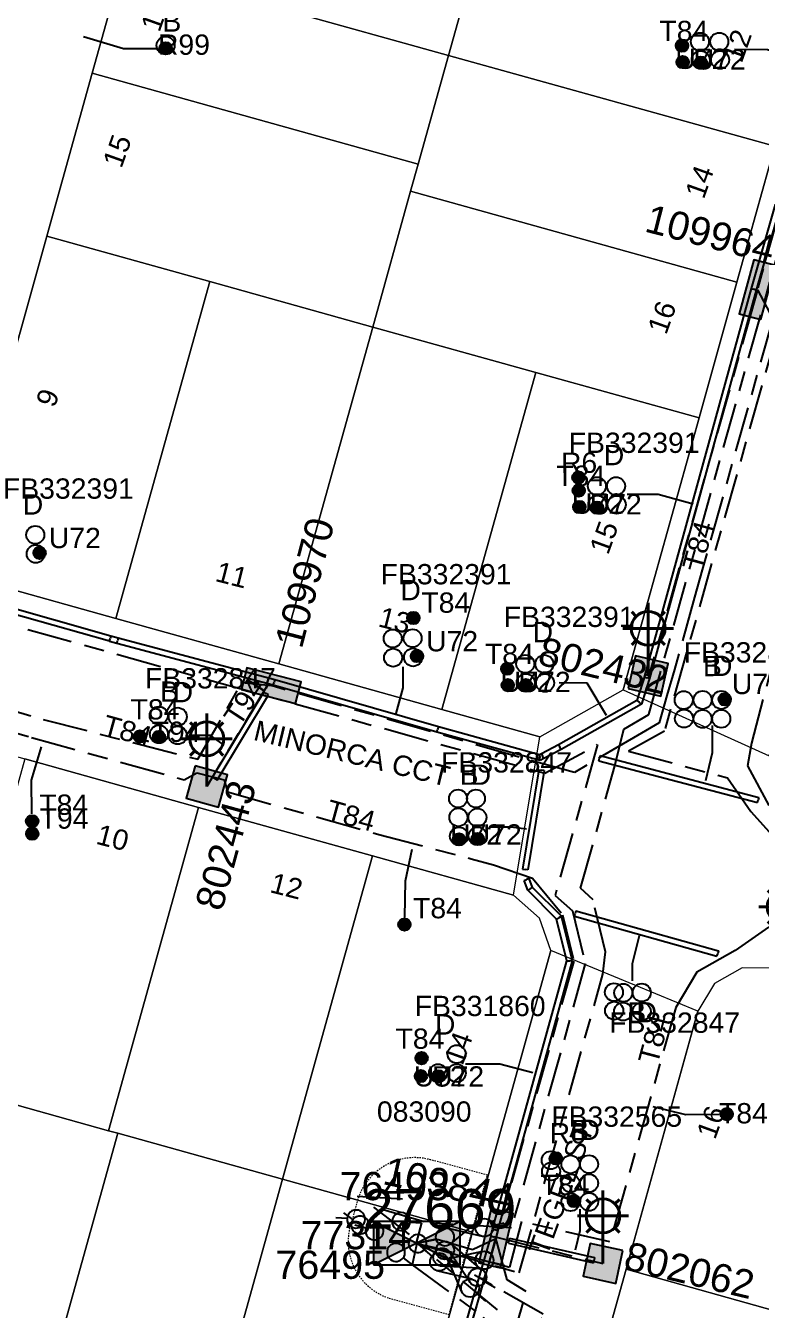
# Model space of a CAD drawing. Header units: metres. Extents: x 289087 to 291245, y 6227587 to 6229773.
# Drawn here: x 290317.4 to 290382.6, y 6228416.4 to 6228530.3 of the extents above; entities that cross this region are included whole.
import ezdxf
from ezdxf.enums import TextEntityAlignment as Align

# ---------------------------------------------------------------- set-up
doc = ezdxf.new("R2010")
doc.units = ezdxf.units.M
for name, pattern in [('Cable Exist UG', [8.2, 4, -1.2, 1.8, -1.2]), ('HIDDEN', [0.375, 0.25, -0.125]), ('HIDDEN2', [0.1875, 0.125, -0.0625])]:
    doc.linetypes.add(name, pattern=pattern)
for name, color, linetype in [('_User Ducts Config', 7, 'Continuous'), ('Duct_SP_EXT', 7, 'Continuous'), ('Equip_HV_EXT', 7, 'Continuous'), ('Equip_LV_EXT', 7, 'Continuous'), ('Equip_SP_SL_EXT', 7, 'Continuous'), ('Mains_HV_EXT', 7, 'Continuous'), ('Mains_LV_EXT', 7, 'Continuous'), ('Mains_LV_SL_EXT', 7, 'Continuous'), ('Sub_SP_EXT', 7, 'Continuous'), ('SupportsUG_SP_LV_EXT', 7, 'Continuous'), ('SupportsUG_SP_LV_SL_EXT', 7, 'Continuous')]:
    doc.layers.add(name, color=color, linetype=linetype)
for name, color, linetype, lineweight in [('Cadastre Land Parcels_SP_EXT', 9, 'Continuous', 5), ('Cadastre Other Property_SP_EXT', 9, 'HIDDEN', 5), ('Cadastre Roads_SP_EXT', 9, 'Continuous', 5)]:
    doc.layers.add(name, color=color, linetype=linetype, lineweight=lineweight)
doc.styles.add('COLUMN_LABEL', font='arial.ttf')
doc.styles.add('iecARIAL', font='arial.ttf', dxfattribs={"height": 2})
doc.styles.add('POLE_LABEL', font='arial.ttf')
doc.styles.get("Standard").update_dxf_attribs({"font": 'arial.ttf'})
doc.styles.add('SWITCH_LABEL', font='arial.ttf', dxfattribs={"height": 2.5})

# ---------------------------------------------------------------- blocks, each defined once
blk = doc.blocks.new('SUB_PADMOUNT_EXT')
for points in [[(0, 0), (-3.84, 1.92), (-3.84, -1.92)], [(0, 0), (3.84, 1.92), (3.84, -1.92)]]:
    blk.add_hatch(color=256).paths.add_polyline_path(points)
for p, q in [((3.84, 1.92), (-3.84, -1.92)), ((-3.84, 1.92), (3.84, -1.92))]:
    blk.add_line(p, q)
blk.add_lwpolyline([(-3.84, -1.92), (3.84, -1.92), (3.84, 1.92), (-3.84, 1.92)], close=True)
for tag, height, flags, p in [('ASSET_NUM', 3.5, 8, (2, 2)), ('STREET_CODE', 0.2, 9, (1.5, 0)), ('CONSTRUCTED_VOLTAGE', 0.2, 9, (1.5, -0.2)), ('OPERATING_VOLTAGE', 0.2, 9, (1.5, -0.6)), ('ORIENTATION', 0.2, 9, (1.5, -0.8)), ('OWNED_BY', 0.2, 9, (1.5, -1)), ('OPERATED_BY', 0.2, 9, (1.5, -1.2)), ('NO_PHASES', 0.2, 9, (1.5, -0.4)), ('SECONDARY_VOLTAGE', 0.2, 9, (1.5, -1.6)), ('STATE', 0.2, 9, (1.5, -1.8)), ('SUBSTATION_TYPE', 0.2, 9, (1.5, -2.2)), ('MAINTAINED_BY', 0.2, 9, (1.5, -1.4)), ('PARENT', 0.2, 9, (1.5, -2)), ('STREETNAME', 0.2, 9, (1.5, -3)), ('SUBURB', 0.2, 9, (1.5, -3.2)), ('USAGE', 0.2, 9, (1.5, -2.4)), ('LEGEND', 0.2, 9, (1.5, -2.6)), ('LOCATION', 0.2, 9, (1.5, -2.8)), ('NOTES', 0.2, 9, (1.5, -3.4)), ('Z', 0.2, 1, (1.5, -3.6))]:
    blk.add_attdef(tag, text='', height=height, dxfattribs=dict(flags=flags)).set_placement(p, align=Align.MIDDLE_LEFT)
blk = doc.blocks.new('COLUMN_EXT')
blk.add_hatch(color=256).paths.add_polyline_path([(-1.49, 1.48), (-1.49, -1.49), (1.48, -1.49), (1.48, 1.48)])
blk.add_lwpolyline([(-1.49, -1.49), (1.48, -1.49), (1.48, 1.48), (-1.49, 1.48)], close=True)
for tag, height, style, flags, p in [('ASSET_NUM', 2.5, 'COLUMN_LABEL', 8, (2, 2)), ('STRUCTURE_PLANT_NUMBER', 0.2, 'POLE_LABEL', 9, (1.81, 0.03)), ('STREET_CODE', 0.2, 'COLUMN_LABEL', 9, (1.81, -0.2))]:
    blk.add_attdef(tag, text='', height=height, dxfattribs=dict(style=style, flags=flags)).set_placement(p, align=Align.MIDDLE_LEFT)
at = {"flags": 9}
for tag, p in [('COLUMN_TYPE', (1.81, -0.4)), ('OWNED_BY', (1.81, -0.6)), ('STATE', (1.81, -0.8)), ('USAGE', (1.81, -1)), ('LEGEND', (1.81, -1.2)), ('STREETNAME', (1.81, -1.6)), ('SUBURB', (1.81, -1.8)), ('LOCATION', (1.81, -1.4)), ('NOTES', (1.81, -2))]:
    blk.add_attdef(tag, text='', height=0.2, dxfattribs=at).set_placement(p, align=Align.MIDDLE_LEFT)
at = {"flags": 1}
blk.add_attdef('Z', (1.81, -2.35), '', height=0.2, dxfattribs=at)
blk = doc.blocks.new('PILLAR_EXT')
blk.add_hatch(color=256).paths.add_polyline_path([(-2.475, 0.99), (-2.475, -0.99), (2.475, -0.99), (2.475, 0.99)])
blk.add_lwpolyline([(-2.475, -0.99), (2.475, -0.99), (2.475, 0.99), (-2.475, 0.99)], close=True)
at = {"style": 'iecARIAL', "flags": 8}
blk.add_attdef('ASSET_NUM', (1.5, 3.5), '', height=2.5, dxfattribs=at)
for tag, p, flags in [('OWNED_BY', (0, -0.2), 9), ('STATE', (0, -0.4), 9), ('SUPPORT_TYPE', (0, -0.6), 9), ('USAGE', (0, -0.8), 9), ('LEGEND', (0, -1), 9), ('LOCATION', (0, -1.2), 9), ('STREETNAME', (0, -1.8), 9), ('SUBURB', (0, -2), 1), ('NOTES', (0, -1.4), 9), ('PARENT', (0, -1.6), 9)]:
    blk.add_attdef(tag, p, '', height=0.2, dxfattribs=dict(flags=flags))
blk = doc.blocks.new('DUCT_EXT')
blk.add_circle((0, 0.8), 0.8)
at = {"flags": 1}
blk.add_attdef('Z', (0, 0), '', height=0.2, dxfattribs=at)
at = {"flags": 9}
for tag, p in [('DUCT_CODE', (0, 0)), ('XSECT_TYPE', (0, -0.2)), ('STATE', (0, -0.6)), ('FB_REFERENCE', (0, -0.4)), ('NOTES', (0, -0.8))]:
    blk.add_attdef(tag, text='', height=0.2, dxfattribs=at).set_placement(p, align=Align.MIDDLE_LEFT)
blk = doc.blocks.new('SL_LANTERN_EXT')
at = {"lineweight": 40}
for p, q in [((0, 1.97), (0, 6.47)), ((-1.46, 5.68), (-1.06, 5.28)), ((1.46, 5.68), (1.06, 5.28)), ((-2.25, 4.22), (2.25, 4.22)), ((-1.46, 2.76), (-1.06, 3.16)), ((0, 0), (0, 2.72)), ((1.46, 2.76), (1.06, 3.16))]:
    blk.add_line(p, q, dxfattribs=at)
blk.add_circle((0, 4.22), 1.5, dxfattribs=at)
at = {"style": 'iecARIAL', "flags": 9}
blk.add_attdef('ASSET_NUM', (1.5, 1.5), '', height=2.5, dxfattribs=at)
for tag, p, height, flags in [('CONSTRUCTED_VOLTAGE', (0.98, -0.65), 0.2, 9), ('CONTROL_TYPE', (0.98, -0.85), 0.2, 9), ('LANTERN_PURPOSE', (0.98, -1.05), 0.2, 9), ('LANTERN_TYPE', (0.98, -1.25), 0.2, 9), ('LNUMBER', (2.18, -3.25), 2.5, 8), ('OPERATING_VOLTAGE', (0.98, -1.65), 0.2, 9), ('ORIENTATION', (0.98, -1.85), 0.2, 9), ('OWNED_BY', (0.98, -2.05), 0.2, 9), ('STATE', (0.98, -2.25), 0.2, 9), ('NO_PHASES', (0.98, -1.45), 0.2, 9), ('USAGE', (0.98, -2.45), 0.2, 9), ('CEXIST', (0.98, -2.65), 0.2, 9), ('CNEW', (0.98, -2.85), 0.2, 9), ('CNUMBER', (0.98, -3.05), 0.2, 9), ('CREMOVE', (0.98, -3.25), 0.2, 9), ('CREPLACE', (0.98, -3.45), 0.2, 9), ('LKINGHEIGHT', (0.98, -3.65), 0.2, 9), ('LBRACKET', (0.98, -3.85), 0.2, 9), ('LBRACKETVOCAB', (0.98, -4.05), 0.2, 9), ('LCATEGORY', (0.98, -4.25), 0.2, 9), ('LCHARGE1', (0.98, -4.45), 0.2, 9), ('LCHARGE1PERCENT', (0.98, -4.65), 0.2, 9), ('LCHARGE2', (0.98, -4.85), 0.2, 9), ('LCHARGE2PERCENT', (0.98, -5.05), 0.2, 9), ('LCHARGE3', (0.98, -5.25), 0.2, 9), ('LCHARGE3PERCENT', (0.98, -5.45), 0.2, 9), ('LEXIST', (0.98, -5.65), 0.2, 9), ('LLAMP', (0.98, -5.85), 0.2, 9), ('LLAMPVOCAB', (0.98, -6.05), 0.2, 9), ('LMAST', (0.98, -6.25), 0.2, 9), ('LMASTVOCAB', (0.98, -6.45), 0.2, 9), ('LNEW', (0.98, -6.65), 0.2, 9), ('LANTNUMBER', (0.98, -6.85), 0.2, 9), ('LOUTREACH', (0.98, -7.25), 0.2, 9), ('LOUTREACHVOCAB', (0.98, -7.45), 0.2, 9), ('LRATECODE', (0.98, -7.65), 0.2, 9), ('LREMOVE', (0.98, -7.85), 0.2, 9), ('LREPLACE', (0.98, -8.05), 0.2, 9), ('STREETNAME', (0.98, -9.25), 0.2, 9), ('LTYPE', (0.98, -8.25), 0.2, 9), ('LTYPEVOCAB', (0.98, -8.45), 0.2, 9), ('LEGEND', (0.98, -8.65), 0.2, 9), ('LOCATION', (0.98, -8.85), 0.2, 9), ('NOTES', (0.98, -9.05), 0.2, 9), ('SUBURB', (0.98, -9.45), 0.2, 1)]:
    blk.add_attdef(tag, p, '', height=height, dxfattribs=dict(flags=flags))
blk = doc.blocks.new('LV_UG_DFUSE_CLOSED_EXT')
for points in [[(1, 0), (0, 0)], [(5.04, 0.73), (2.16, -0.72)], [(5.05, -0.71), (2.16, 0.72)], [(6.2, 0.01), (7.2, 0.01)]]:
    blk.add_lwpolyline(points)
for centre in [(1.8, 0), (5.4, 0.01)]:
    blk.add_circle(centre, 0.8)
at = {"flags": 9}
for tag, p in [('ACTUAL_STATUS', (0, 0)), ('CONSTRUCTED_VOLTAGE', (0, -0.2)), ('OPERATING_VOLTAGE', (0, -0.6)), ('ORIENTATION', (0, -0.8)), ('STATE', (0, -1)), ('SWITCH_TYPE', (0, -1.2)), ('NO_PHASES', (0, -0.4)), ('USAGE', (0, -1.4)), ('NOTES', (0, -1.6))]:
    blk.add_attdef(tag, text='', height=0.2, dxfattribs=at).set_placement(p, align=Align.MIDDLE_LEFT)
at = {"flags": 1}
blk.add_attdef('Z', (0, 0), '', height=0.2, dxfattribs=at)
blk = doc.blocks.new('SWG_HOLEC_SU_EXT')
blk.add_line((1.8, -2), (5.8, -2))
for points in [[(1, 0), (0, 0)], [(6.6, 0), (7.6, 0)]]:
    blk.add_lwpolyline(points)
for points in [[(1.8, -0.8, 1), (1.8, 0.8, 1)], [(5.8, -0.8, 1), (5.8, 0.8, 1)]]:
    blk.add_lwpolyline(points, format="xyb", close=True)
at = {"style": 'SWITCH_LABEL', "flags": 8}
blk.add_attdef('ASSET_NUM', text='', height=2.5, rotation=179.9544, dxfattribs=at).set_placement((-2.4, 0), align=Align.MIDDLE_LEFT)
at = {"flags": 1}
blk.add_attdef('Z', (0, 0), '', height=0.2, dxfattribs=at)
at = {"flags": 9}
for tag, p in [('ACTUAL_STATUS', (0, -0.4)), ('CONSTRUCTED_VOLTAGE', (0, -0.6)), ('OPERATING_VOLTAGE', (0, -1)), ('ORIENTATION', (0, -1.2)), ('NO_PHASES', (0, -0.8)), ('OWNED_BY', (0, -1.4)), ('STATE', (0, -1.8)), ('SWITCH_TYPE', (0, -2)), ('PARENT', (0, -1.6)), ('USAGE', (0, -2.2)), ('STREETNAME', (0, -2.6)), ('SUBURB', (0, -2.8)), ('LOCATION', (0, -2.4)), ('NOTES', (0, -3))]:
    blk.add_attdef(tag, text='', height=0.2, dxfattribs=at).set_placement(p, align=Align.MIDDLE_LEFT)
at = {"style": 'SWITCH_LABEL', "flags": 9}
blk.add_attdef('STREET_CODE', text='', height=0.2, dxfattribs=at).set_placement((0, -0.2), align=Align.MIDDLE_LEFT)
blk = doc.blocks.new('CABLE_LARGE_EXT')
h = blk.add_hatch(color=256)
edge = h.paths.add_edge_path()
edge.add_arc((0, 0.55), 0.55, 0, 360)
blk.add_circle((0, 0.55), 0.55)
at = {"flags": 1}
blk.add_attdef('Z', (0, 0), '', height=0.2, dxfattribs=at)
at = {"flags": 9}
for tag, p in [('COND_CODE', (0, 0)), ('STATE', (0, -0.4)), ('XSECT_SIZE', (0, -0.6)), ('FB_REFERENCE', (0, -0.2)), ('NOTES', (0, -0.8))]:
    blk.add_attdef(tag, text='', height=0.2, dxfattribs=at).set_placement(p, align=Align.MIDDLE_LEFT)

msp = doc.modelspace()

# ---------------------------------------------------------------- linework, layer by layer
at = {"layer": '_User Ducts Config'}
for points in [[(290329.04, 6228528.23), (290326.09, 6228528.23), (290322.55, 6228529.31)], [(290380.26, 6228528.2), (290383.18, 6228528.19), (290386.94, 6228527.02)], [(290370.74, 6228488.76), (290371.93, 6228488.76), (290373.49, 6228488.75), (290376.58, 6228487.9)], [(290350.85, 6228473.46), (290350.85, 6228471.6), (290350.23, 6228469.33)], [(290364.71, 6228472.06), (290367.15, 6228472.05), (290368.87, 6228469.17)], [(290331.92, 6228467.41), (290333.75, 6228467.4), (290334.98, 6228466.52)], [(290378.27, 6228468.27), (290378.27, 6228465.84), (290377.68, 6228463.34)], [(290317.96, 6228460.43), (290317.94, 6228463.4), (290318.82, 6228466.38)], [(290358.57, 6228459.27), (290360.43, 6228459.27), (290361.81, 6228459.11)], [(290351.03, 6228451.26), (290351.08, 6228454.49), (290351.67, 6228457.3)], [(290371.2, 6228445.62), (290371.21, 6228447.17), (290371.82, 6228449.63)], [(290356.41, 6228438.28), (290359.44, 6228438.27), (290362.37, 6228437.5)], [(290378.89, 6228433.77), (290375.92, 6228433.76), (290373.03, 6228434.46)], [(290366.54, 6228425.39), (290366.54, 6228423.46), (290366.13, 6228421.76)]]:
    msp.add_lwpolyline(points, dxfattribs=at)
at = {"layer": 'Cadastre Land Parcels_SP_EXT', "linetype": 'Continuous'}
for points in [[(290357.58, 6228537.29), (290328.69, 6228545.35), (290326.01, 6228535.72), (290354.9, 6228527.66), (290357.58, 6228537.29)], [(290387.17, 6228531.64), (290358.26, 6228539.71), (290357.58, 6228537.29), (290354.9, 6228527.66), (290383.81, 6228519.6), (290387.17, 6228531.64)], [(290354.9, 6228527.66), (290326.01, 6228535.72), (290323.32, 6228526.08), (290352.21, 6228518.02), (290354.9, 6228527.66)], [(290383.81, 6228519.6), (290354.9, 6228527.66), (290352.21, 6228518.02), (290351.54, 6228515.61), (290380.45, 6228507.56), (290383.81, 6228519.6)], [(290351.54, 6228515.61), (290352.21, 6228518.02), (290323.32, 6228526.08), (290319.3, 6228511.63), (290333.74, 6228507.61), (290348.19, 6228503.58), (290351.54, 6228515.61)], [(290380.45, 6228507.56), (290351.54, 6228515.61), (290348.19, 6228503.58), (290362.64, 6228499.55), (290377.1, 6228495.52), (290380.45, 6228507.56)], [(290333.74, 6228507.61), (290319.3, 6228511.63), (290312.18, 6228486.1), (290312.74, 6228483.02), (290314.82, 6228480.69), (290325.41, 6228477.74), (290333.74, 6228507.61)], [(290348.19, 6228503.58), (290333.74, 6228507.61), (290325.41, 6228477.74), (290339.86, 6228473.71), (290348.19, 6228503.58)], [(290362.64, 6228499.55), (290348.19, 6228503.58), (290339.86, 6228473.71), (290354.31, 6228469.68), (290362.64, 6228499.55)], [(290370.39, 6228471.43), (290377.1, 6228495.52), (290362.64, 6228499.55), (290354.31, 6228469.68), (290363, 6228467.26), (290370.39, 6228471.43)], [(290332.75, 6228461), (290317.34, 6228465.29), (290309.36, 6228436.63), (290313.06, 6228435.6), (290324.77, 6228432.34), (290332.75, 6228461)], [(290348.16, 6228456.71), (290332.75, 6228461), (290324.77, 6228432.34), (290325.59, 6228432.11), (290340.18, 6228428.04), (290348.16, 6228456.71)], [(290363.98, 6228448.3), (290362.97, 6228451.19), (290360.67, 6228453.22), (290348.16, 6228456.71), (290340.18, 6228428.04), (290357.02, 6228423.34), (290363.98, 6228448.3)], [(290396.14, 6228443.32), (290383.78, 6228446.76), (290380.93, 6228446.79), (290378.46, 6228445.39), (290377.01, 6228442.94), (290370.63, 6228420.06), (290385.4, 6228415.94), (290388.29, 6228415.15), (290396.14, 6228443.32)], [(290325.59, 6228432.11), (290324.77, 6228432.34), (290313.06, 6228435.6), (290305.08, 6228406.95), (290317.6, 6228403.45), (290325.59, 6228432.11)], [(290340.18, 6228428.04), (290325.59, 6228432.11), (290317.6, 6228403.45), (290332.19, 6228399.38), (290340.18, 6228428.04)], [(290350.11, 6228398.54), (290357.02, 6228423.34), (290340.18, 6228428.04), (290332.19, 6228399.38), (290345.19, 6228395.76), (290350.11, 6228398.54)], [(290385.4, 6228415.94), (290370.63, 6228420.06), (290363.58, 6228394.78), (290366.36, 6228389.85), (290377.28, 6228386.81), (290385.4, 6228415.94)]]:
    msp.add_lwpolyline(points, close=True, dxfattribs=at)
at = {"layer": 'Cadastre Other Property_SP_EXT', "linetype": 'HIDDEN2'}
msp.add_lwpolyline([(290358.35, 6228428.4), (290353.55, 6228429.69), (290353.55, 6228429.69, 0.415749), (290346.87, 6228426.29), (290346.87, 6228426.29), (290346.27, 6228424.17), (290346.27, 6228424.17, 0.414276), (290349.63, 6228417.5), (290349.63, 6228417.5), (290354.95, 6228416.06), (290358.35, 6228428.4)], format="xyb", close=True, dxfattribs=at)
at = {"layer": 'Cadastre Roads_SP_EXT', "linetype": 'Continuous'}
for points in [[(290312.74, 6228483.02), (290312.18, 6228486.1), (290319.3, 6228511.63), (290323.32, 6228526.08), (290326.01, 6228535.72), (290328.69, 6228545.35), (290332.71, 6228559.81), (290335.4, 6228569.43), (290338.09, 6228579.07), (290342.11, 6228593.53), (290348.78, 6228617.45), (290335.6, 6228622.33), (290328.65, 6228597.37), (290325.53, 6228586.2), (290322.85, 6228576.56), (290319.49, 6228564.53), (290316.14, 6228552.48), (290312.78, 6228540.43), (290309.42, 6228528.39), (290305.8, 6228515.38), (290298.55, 6228489.37), (290293.63, 6228486.6), (290314.82, 6228480.69), (290312.74, 6228483.02)], [(290386.72, 6228477.81), (290390.75, 6228492.26), (290394.78, 6228506.71), (290398.8, 6228521.15), (290402.83, 6228535.61), (290406.86, 6228550.06), (290410.88, 6228564.5), (290414.91, 6228578.96), (290420.66, 6228599.61), (290407.18, 6228603.45), (290399.92, 6228577.41), (290395.9, 6228562.97), (290392.54, 6228550.92), (290389.85, 6228541.29), (290387.17, 6228531.64), (290383.81, 6228519.6), (290380.45, 6228507.56), (290377.1, 6228495.52), (290370.39, 6228471.43), (290383.32, 6228465.57), (290386.72, 6228477.81)], [(290363, 6228467.26), (290354.31, 6228469.68), (290339.86, 6228473.71), (290325.41, 6228477.74), (290314.82, 6228480.69), (290311.63, 6228466.88), (290317.34, 6228465.29), (290332.75, 6228461), (290348.16, 6228456.71), (290360.67, 6228453.22), (290363, 6228467.26)], [(290370.63, 6228420.06), (290377.01, 6228442.94), (290363.98, 6228448.3), (290357.02, 6228423.34), (290350.11, 6228398.54), (290363.58, 6228394.78), (290370.63, 6228420.06)]]:
    msp.add_lwpolyline(points, close=True, dxfattribs=at)
at = {"layer": 'Duct_SP_EXT'}
for p, q in [((290388.35, 6228530.28), (290381.71, 6228506.98)), ((290388.81, 6228530.15), (290382.17, 6228506.85)), ((290381.71, 6228506.98), (290372.25, 6228472.55)), ((290382.17, 6228506.85), (290372.72, 6228472.42)), ((290381.71, 6228506.98), (290381.94, 6228506.92)), ((290381.71, 6228506.98), (290381.94, 6228506.92)), ((290382.17, 6228506.85), (290381.94, 6228506.92)), ((290382.17, 6228506.85), (290381.94, 6228506.92)), ((290324.84, 6228475.72), (290312.76, 6228479.16)), ((290324.97, 6228476.18), (290312.89, 6228479.62)), ((290324.84, 6228475.71), (290324.9, 6228475.95)), ((290324.84, 6228475.72), (290324.9, 6228475.95)), ((290325.51, 6228475.54), (290324.84, 6228475.71)), ((290324.96, 6228476.18), (290324.9, 6228475.95)), ((290324.97, 6228476.18), (290324.9, 6228475.95)), ((290325.63, 6228476), (290324.96, 6228476.18)), ((290325.51, 6228475.54), (290325.57, 6228475.77)), ((290339.36, 6228471.84), (290325.51, 6228475.54)), ((290325.63, 6228476), (290325.57, 6228475.77)), ((290339.49, 6228472.31), (290325.63, 6228476)), ((290339.36, 6228471.84), (290339.43, 6228472.07)), ((290339.36, 6228471.84), (290339.43, 6228472.07)), ((290353.87, 6228467.68), (290339.36, 6228471.84)), ((290339.49, 6228472.31), (290339.43, 6228472.07)), ((290339.49, 6228472.3), (290339.43, 6228472.07)), ((290354, 6228468.14), (290339.49, 6228472.3)), ((290372.32, 6228472.78), (290371.6, 6228470.48)), ((290372.77, 6228472.63), (290372, 6228470.16)), ((290372.25, 6228472.55), (290372.48, 6228472.48)), ((290372.32, 6228472.78), (290372.55, 6228472.71)), ((290372.72, 6228472.42), (290372.48, 6228472.48)), ((290372.77, 6228472.63), (290372.55, 6228472.71)), ((290333.98, 6228463.67), (290338.53, 6228471.21)), ((290334.39, 6228463.42), (290338.94, 6228470.97)), ((290338.53, 6228471.21), (290338.73, 6228471.09)), ((290338.94, 6228470.97), (290338.73, 6228471.09)), ((290371.6, 6228470.48), (290364.64, 6228466.54)), ((290372, 6228470.16), (290364.87, 6228466.12)), ((290371.6, 6228470.48), (290371.8, 6228470.32)), ((290372, 6228470.16), (290371.8, 6228470.32)), ((290353.87, 6228467.68), (290353.93, 6228467.91)), ((290363.02, 6228465.15), (290353.87, 6228467.68)), ((290354, 6228468.14), (290353.93, 6228467.91)), ((290362.96, 6228465.66), (290354, 6228468.14)), ((290364.65, 6228466.54), (290363.13, 6228465.76)), ((290364.87, 6228466.12), (290363.35, 6228465.34)), ((290364.64, 6228466.54), (290364.76, 6228466.33)), ((290364.65, 6228466.54), (290364.76, 6228466.33)), ((290364.87, 6228466.12), (290364.76, 6228466.33)), ((290364.87, 6228466.12), (290364.76, 6228466.33)), ((290363.13, 6228465.76), (290362.96, 6228465.66)), ((290362.96, 6228465.66), (290362.99, 6228465.41)), ((290363.02, 6228465.15), (290362.99, 6228465.41)), ((290363.36, 6228465.34), (290363.02, 6228465.15)), ((290363.13, 6228465.76), (290363.24, 6228465.55)), ((290363.13, 6228465.76), (290363.24, 6228465.55)), ((290363.35, 6228465.34), (290363.24, 6228465.55)), ((290363.36, 6228465.34), (290363.24, 6228465.55)), ((290368.23, 6228465.14), (290368.29, 6228465.37)), ((290368.23, 6228465.14), (290382.29, 6228461.43)), ((290368.35, 6228465.6), (290368.29, 6228465.37)), ((290368.35, 6228465.6), (290382.41, 6228461.89)), ((290362.9, 6228464.34), (290361.46, 6228455.53)), ((290363.38, 6228464.26), (290361.93, 6228455.45)), ((290362.9, 6228464.34), (290363.14, 6228464.3)), ((290363.38, 6228464.26), (290363.14, 6228464.3)), ((290333.98, 6228463.67), (290334.18, 6228463.54)), ((290334.39, 6228463.42), (290334.18, 6228463.54)), ((290382.29, 6228461.43), (290382.35, 6228461.66)), ((290382.41, 6228461.89), (290382.35, 6228461.66)), ((290361.46, 6228455.53), (290361.69, 6228455.49)), ((290361.93, 6228455.45), (290361.69, 6228455.49)), ((290362.05, 6228454.69), (290361.82, 6228454.61)), ((290362.34, 6228453.91), (290362.05, 6228454.69)), ((290361.6, 6228454.52), (290361.82, 6228454.61)), ((290361.92, 6228453.65), (290361.6, 6228454.52)), ((290361.92, 6228453.65), (290362.13, 6228453.78)), ((290364.47, 6228451.1), (290361.92, 6228453.65)), ((290362.34, 6228453.91), (290362.13, 6228453.78)), ((290364.9, 6228451.35), (290362.34, 6228453.91)), ((290364.9, 6228451.35), (290364.68, 6228451.22)), ((290365.89, 6228447.39), (290364.9, 6228451.35)), ((290366.06, 6228451.36), (290366.12, 6228451.59)), ((290366.06, 6228451.36), (290378.69, 6228447.8)), ((290366.19, 6228451.82), (290366.12, 6228451.59)), ((290366.19, 6228451.82), (290378.82, 6228448.27)), ((290364.47, 6228451.1), (290364.68, 6228451.22)), ((290365.39, 6228447.39), (290364.47, 6228451.1)), ((290378.69, 6228447.8), (290378.76, 6228448.03)), ((290378.82, 6228448.27), (290378.76, 6228448.03)), ((290358.81, 6228423.61), (290365.39, 6228447.39)), ((290359.28, 6228423.48), (290365.89, 6228447.39)), ((290365.39, 6228447.39), (290365.64, 6228447.39)), ((290365.89, 6228447.39), (290365.64, 6228447.39)), ((290357.61, 6228419.32), (290358.68, 6228422.99)), ((290358.08, 6228419.19), (290359.14, 6228422.85)), ((290358.65, 6228423.01), (290358.81, 6228423.61)), ((290358.65, 6228423.01), (290358.88, 6228422.94)), ((290358.68, 6228422.99), (290358.91, 6228422.92)), ((290358.81, 6228423.61), (290359.04, 6228423.54)), ((290359.11, 6228422.88), (290358.88, 6228422.94)), ((290359.14, 6228422.85), (290358.91, 6228422.92)), ((290359.28, 6228423.48), (290359.04, 6228423.54)), ((290359.11, 6228422.88), (290359.28, 6228423.48)), ((290360.31, 6228422.83), (290360.25, 6228422.59)), ((290360.31, 6228422.83), (290367.85, 6228421.09)), ((290360.2, 6228422.36), (290360.25, 6228422.59)), ((290360.2, 6228422.36), (290367.74, 6228420.63)), ((290367.74, 6228420.63), (290367.8, 6228420.86)), ((290367.85, 6228421.09), (290367.8, 6228420.86)), ((290351.35, 6228397.57), (290357.61, 6228419.32)), ((290351.76, 6228397.25), (290358.08, 6228419.19)), ((290357.61, 6228419.32), (290357.85, 6228419.25)), ((290358.08, 6228419.19), (290357.85, 6228419.25))]:
    msp.add_line(p, q, dxfattribs=at)
at = {"layer": 'Mains_HV_EXT', "linetype": 'Cable Exist UG'}
for points in [[(290352.1, 6228422.37), (290354.04, 6228421.81), (290361.17, 6228419.73), (290368.58, 6228446.21), (290368.58, 6228446.21), (290368.81, 6228448.21), (290367.71, 6228452.8), (290366.6, 6228453.84), (290369.64, 6228464.69), (290370.43, 6228467.92), (290372.65, 6228469.22), (290372.65, 6228469.22), (290402.34, 6228575.26), (290393.48, 6228580.58), (290394.14, 6228582.33)], [(290394.14, 6228582.33), (290395.87, 6228581.8), (290405.5, 6228579.09), (290404.92, 6228577.32), (290404.92, 6228577.32), (290374.03, 6228467.75), (290370.85, 6228465.98), (290379.63, 6228463.61), (290381.69, 6228460.64), (290381.69, 6228460.64), (290383.86, 6228458.23), (290409.54, 6228451.51), (290410.88, 6228451.15), (290410.88, 6228451.15), (290429.19, 6228446.24)], [(290352.08, 6228422.33), (290351.67, 6228420.46), (290358.02, 6228415.8), (290352.66, 6228396.55), (290352.66, 6228396.55), (290345.58, 6228392.54), (290342.66, 6228393.29), (290339.49, 6228382.78), (290340.65, 6228382.38), (290340.65, 6228382.38), (290396.8, 6228366.92), (290418.68, 6228360.56), (290431.23, 6228357.25)]]:
    msp.add_lwpolyline(points, dxfattribs=at)
msp.add_lwpolyline([(290133.61, 6228531.99), (290142.16, 6228537.91), (290142.16, 6228537.91), (290144.64, 6228534.39), (290144.69, 6228534.31), (290144.69, 6228534.31, 0.175815), (290176.9, 6228509.79), (290176.9, 6228509.79), (290236.5, 6228493.11), (290238.21, 6228498.81), (290238.21, 6228498.81), (290241.9, 6228497.8), (290246.51, 6228496.55), (290246.51, 6228496.55), (290363.44, 6228464.02), (290368.11, 6228466.57), (290364.34, 6228453.2), (290364.34, 6228453.2), (290365.89, 6228451.82), (290367.02, 6228447.15), (290360.48, 6228423.74), (290352.49, 6228424.18), (290352.03, 6228422.39)], format="xyb", dxfattribs=at)
at = {"layer": 'Mains_LV_EXT', "linetype": 'Cable Exist UG'}
for points in [[(290394.41, 6228550.38), (290395.74, 6228547.79), (290395.74, 6228547.79), (290392.6, 6228536.47), (290390.78, 6228529.83), (290388.64, 6228529.57), (290388.64, 6228529.57), (290382.27, 6228506.89)], [(290392.86, 6228507.35), (290391.9, 6228503.63), (290391.9, 6228503.63), (290388.87, 6228492.96), (290384.86, 6228478.49), (290381.75, 6228466.69), (290381.4, 6228464.69), (290381.4, 6228464.69), (290384.41, 6228459.1), (290410.56, 6228452.18)], [(290382.27, 6228506.89), (290383.64, 6228504.31), (290383.64, 6228504.31), (290377.38, 6228482.06), (290376.71, 6228479.63), (290376.71, 6228479.63), (290374.92, 6228473.21), (290374.24, 6228470.93), (290374.24, 6228470.93), (290373.57, 6228468.49), (290371.66, 6228467.37), (290366.05, 6228464.1), (290361.17, 6228465.45), (290361.17, 6228465.45), (290339.18, 6228471.79)], [(290302.52, 6228471.46), (290306.18, 6228472.55), (290306.18, 6228472.55), (290318.97, 6228468.8), (290332.69, 6228465.26), (290336.59, 6228472.08), (290339.21, 6228471.79)], [(290338.93, 6228471.98), (290333.47, 6228462.85)], [(290302.56, 6228471.44), (290305.92, 6228470.55), (290305.92, 6228470.55), (290317.93, 6228467.2), (290331.47, 6228463.44), (290332.58, 6228464.07), (290335.01, 6228463.45), (290335.31, 6228462.37), (290348.72, 6228458.61), (290356.89, 6228456.45), (290358.88, 6228455.9), (290358.88, 6228455.9), (290362.35, 6228454.74), (290365.01, 6228451.48), (290366.01, 6228447.37), (290359.08, 6228422.8)], [(290412.19, 6228440.92), (290410.66, 6228443.11), (290410.66, 6228443.11), (290383.27, 6228450.39), (290380.3, 6228448.31), (290380.3, 6228448.31), (290376.9, 6228446.39), (290375.04, 6228443.26), (290369.21, 6228422.5), (290361.36, 6228424.28), (290361.32, 6228424.1), (290361.32, 6228424.1), (290360.29, 6228420.23), (290352.1, 6228422.37)], [(290339.61, 6228381.64), (290340.63, 6228382.74), (290340.63, 6228382.74), (290342.7, 6228390.23), (290344.05, 6228389.79), (290345.86, 6228389.33), (290355.21, 6228394.55), (290361.78, 6228418.08), (290360.11, 6228419.13), (290359.1, 6228422.81)], [(290343.62, 6228394.06), (290345.61, 6228393.71), (290345.61, 6228393.71), (290351.81, 6228397.21), (290359.1, 6228422.81)], [(290352.1, 6228422.37), (290353.9, 6228422.72), (290357.03, 6228421.82), (290359.08, 6228422.8)], [(290310.39, 6228389.81), (290314.51, 6228388.66), (290314.51, 6228388.66), (290338.31, 6228381.99), (290341.35, 6228392.67), (290344.36, 6228391.89), (290344.36, 6228391.89), (290345.79, 6228391.5), (290353.51, 6228395.88), (290359.24, 6228416.45), (290352.12, 6228422.37)]]:
    msp.add_lwpolyline(points, dxfattribs=at)
msp.add_lwpolyline([(290426.43, 6228344.17, 0.468518), (290419.21, 6228359.81), (290419.21, 6228359.81), (290399.1, 6228365.19), (290398.87, 6228367.33), (290398.87, 6228367.33), (290397.86, 6228367.6), (290343.3, 6228382.68), (290342.73, 6228382.82), (290342.73, 6228382.82), (290344.11, 6228387.77), (290346.24, 6228387.18), (290356.91, 6228393.22), (290363.29, 6228416.08), (290352.29, 6228422.32)], format="xyb", dxfattribs=at)
at = {"layer": 'Mains_LV_SL_EXT', "linetype": 'Cable Exist UG'}
for points in [[(290382.27, 6228506.89), (290382.01, 6228505.92), (290382.01, 6228505.92), (290372.6, 6228472.45)], [(290359.03, 6228422.93), (290368.59, 6228420.57)]]:
    msp.add_lwpolyline(points, dxfattribs=at)

# ---------------------------------------------------------------- block references
at = {"layer": '_User Ducts Config'}
for name, p in [('DUCT_EXT', (290329.82, 6228527.74)), ('CABLE_LARGE_EXT', (290329.82, 6228527.74)), ('CABLE_LARGE_EXT', (290375.59, 6228527.97)), ('DUCT_EXT', (290377.18, 6228528.07)), ('DUCT_EXT', (290378.89, 6228528.07)), ('CABLE_LARGE_EXT', (290375.65, 6228526.51)), ('DUCT_EXT', (290377.26, 6228526.46)), ('CABLE_LARGE_EXT', (290377.26, 6228526.46)), ('DUCT_EXT', (290378.97, 6228526.46)), ('CABLE_LARGE_EXT', (290366.42, 6228489.69)), ('DUCT_EXT', (290368.05, 6228488.68)), ('DUCT_EXT', (290369.75, 6228488.68)), ('CABLE_LARGE_EXT', (290366.44, 6228488.54)), ('CABLE_LARGE_EXT', (290366.49, 6228487.08)), ('DUCT_EXT', (290368.1, 6228487.04)), ('CABLE_LARGE_EXT', (290368.06, 6228487.02)), ('DUCT_EXT', (290369.8, 6228487.03)), ('DUCT_EXT', (290318.26, 6228484.35)), ('DUCT_EXT', (290318.31, 6228482.67)), ('CABLE_LARGE_EXT', (290318.65, 6228483.01)), ('CABLE_LARGE_EXT', (290351.78, 6228477.24)), ('DUCT_EXT', (290349.95, 6228475.17)), ('DUCT_EXT', (290351.71, 6228475.19)), ('DUCT_EXT', (290349.99, 6228473.47)), ('DUCT_EXT', (290351.76, 6228473.5)), ('CABLE_LARGE_EXT', (290352.1, 6228473.86)), ('DUCT_EXT', (290361.7, 6228472.92)), ('DUCT_EXT', (290363.4, 6228472.91)), ('CABLE_LARGE_EXT', (290360.1, 6228472.74)), ('CABLE_LARGE_EXT', (290360.15, 6228471.28)), ('DUCT_EXT', (290361.74, 6228471.25)), ('CABLE_LARGE_EXT', (290361.75, 6228471.28)), ('DUCT_EXT', (290363.46, 6228471.23)), ('CABLE_LARGE_EXT', (290379.38, 6228470.03)), ('DUCT_EXT', (290329.21, 6228468.34)), ('DUCT_EXT', (290330.9, 6228468.24)), ('CABLE_LARGE_EXT', (290327.53, 6228466.73)), ('DUCT_EXT', (290329.23, 6228466.69)), ('CABLE_LARGE_EXT', (290329.23, 6228466.69)), ('DUCT_EXT', (290330.9, 6228466.59)), ('DUCT_EXT', (290355.75, 6228460.98)), ('DUCT_EXT', (290357.32, 6228460.98)), ('DUCT_EXT', (290355.78, 6228459.32)), ('DUCT_EXT', (290357.46, 6228459.31)), ('CABLE_LARGE_EXT', (290317.99, 6228459.22)), ('DUCT_EXT', (290355.82, 6228457.64)), ('DUCT_EXT', (290357.48, 6228457.65)), ('CABLE_LARGE_EXT', (290318, 6228458.12)), ('CABLE_LARGE_EXT', (290355.83, 6228457.61)), ('CABLE_LARGE_EXT', (290357.48, 6228457.65)), ('CABLE_LARGE_EXT', (290350.99, 6228450.07)), ('CABLE_LARGE_EXT', (290352.51, 6228438.22)), ('CABLE_LARGE_EXT', (290352.45, 6228436.63)), ('CABLE_LARGE_EXT', (290353.99, 6228436.62)), ('CABLE_LARGE_EXT', (290379.56, 6228433.26)), ('CABLE_LARGE_EXT', (290364.41, 6228429.34)), ('CABLE_LARGE_EXT', (290366.02, 6228425.55))]:
    msp.add_blockref(name, p, dxfattribs=at)
for p, rotation in [((290376.55, 6228470.51), 90.0000000000002), ((290378.22, 6228470.52), 90.0000000000002), ((290379.87, 6228470.52), 90.0000000000002), ((290376.57, 6228468.87), 90.0000000000002), ((290378.22, 6228468.84), 90.0000000000002), ((290379.87, 6228468.85), 90.0000000000002), ((290368.76, 6228444.62), 269.9586138857085), ((290369.58, 6228444.57), 269.9586138857085), ((290371.23, 6228444.58), 269.9586138857085), ((290368.78, 6228442.98), 269.9586138857085), ((290369.57, 6228442.9), 269.9586138857085), ((290371.23, 6228442.91), 269.9586138857085), ((290354.81, 6228439.13), 269.9586138857085), ((290353.17, 6228437.45), 269.9586138857085), ((290354.82, 6228437.45), 269.9586138857085), ((290364.76, 6228429.72), 89.96077563450825), ((290366.51, 6228429.36), 89.96077563450825), ((290368.16, 6228429.37), 89.96077563450825), ((290364.79, 6228428.73), 89.96077563450825), ((290366.51, 6228427.69), 89.96077563450825), ((290368.16, 6228427.69), 89.96077563450825), ((290366.51, 6228426.01), 89.96077563450825), ((290368.16, 6228426.03), 89.96077563450825)]:
    msp.add_blockref('DUCT_EXT', p, dxfattribs=dict(at, rotation=rotation))
at = {"layer": 'Equip_HV_EXT'}
ref = msp.add_blockref('SWG_HOLEC_SU_EXT', (290352.49, 6228424.18), dxfattribs=dict(at, rotation=176.7412265134045))
ref.add_attrib('ASSET_NUM', '76493', dxfattribs={"layer": '0', "height": 2.5, "style": 'SWITCH_LABEL'}).set_placement((290350.09, 6228425.43), align=Align.BOTTOM_CENTER)
ref = msp.add_blockref('SWG_HOLEC_SU_EXT', (290351.67, 6228420.46), dxfattribs=dict(at, rotation=142.6377771073967))
ref.add_attrib('ASSET_NUM', '76495', dxfattribs={"layer": '0', "height": 2.5, "style": 'SWITCH_LABEL'}).set_placement((290349.27, 6228421.71), align=Align.TOP_RIGHT)
ref = msp.add_blockref('SWG_HOLEC_SU_EXT', (290353.89, 6228421.83), dxfattribs=dict(at, rotation=163.6553002288096))
ref.add_attrib('ASSET_NUM', '77314', dxfattribs={"layer": '0', "height": 2.5, "style": 'SWITCH_LABEL'}).set_placement((290351.49, 6228423.08), align=Align.MIDDLE_RIGHT)
at = {"layer": 'Equip_LV_EXT'}
for p, rotation in [((290352.82, 6228422.51), 13.19061086847171), ((290352.84, 6228422.18), 345.6759795858139), ((290352.69, 6228421.88), 319.5899501685964), ((290352.78, 6228422.03), 330.0700664670658)]:
    msp.add_blockref('LV_UG_DFUSE_CLOSED_EXT', p, dxfattribs=dict(at, rotation=rotation))
at = {"layer": 'Equip_SP_SL_EXT'}
for p in [(290372.6, 6228472.65), (290333.47, 6228462.85), (290384.65, 6228447.95), (290368.59, 6228420.57)]:
    msp.add_blockref('SL_LANTERN_EXT', p, dxfattribs=at)
at = {"layer": 'Sub_SP_EXT'}
ref = msp.add_blockref('SUB_PADMOUNT_EXT', (290352.1, 6228422.37), dxfattribs=at)
ref.add_attrib('ASSET_NUM', '27669', dxfattribs={"layer": '0', "height": 3.5}).set_placement((290354.1, 6228422.62), align=Align.BOTTOM_CENTER)
at = {"layer": 'SupportsUG_SP_LV_EXT'}
ref = msp.add_blockref('PILLAR_EXT', (290382.27, 6228506.89), dxfattribs=dict(at, rotation=74.82494116705396))
ref.add_attrib('ASSET_NUM', '109964', dxfattribs={"layer": '0', "height": 2.5, "rotation": 345.652, "style": 'iecARIAL'}).set_placement((290383.77, 6228510.39), align=Align.MIDDLE_RIGHT)
ref = msp.add_blockref('PILLAR_EXT', (290339.18, 6228471.79), dxfattribs=dict(at, rotation=345.4437924030367))
ref.add_attrib('ASSET_NUM', '109970', dxfattribs={"layer": '0', "height": 2.5, "rotation": 75.4132, "style": 'iecARIAL'}).set_placement((290340.68, 6228475.29), align=Align.MIDDLE_LEFT)
ref = msp.add_blockref('PILLAR_EXT', (290359.1, 6228422.81), dxfattribs=dict(at, rotation=77.09610338933469))
ref.add_attrib('ASSET_NUM', '109844', dxfattribs={"layer": '0', "height": 2.5, "rotation": 347.3831, "style": 'iecARIAL'}).set_placement((290360.6, 6228426.31), align=Align.MIDDLE_RIGHT)
at = {"layer": 'SupportsUG_SP_LV_SL_EXT'}
ref = msp.add_blockref('COLUMN_EXT', (290389.09, 6228531.19), dxfattribs=dict(at, rotation=348.0207488636524))
ref.add_attrib('ASSET_NUM', '802433', dxfattribs={"layer": '0', "height": 2.5, "rotation": 344.0399, "style": 'COLUMN_LABEL'}).set_placement((290391.09, 6228531.94), align=Align.TOP_RIGHT)
ref = msp.add_blockref('COLUMN_EXT', (290372.6, 6228472.65), dxfattribs=dict(at, rotation=347.001337640564))
ref.add_attrib('ASSET_NUM', '802432', dxfattribs={"layer": '0', "height": 2.5, "rotation": 346.4256, "style": 'COLUMN_LABEL'}).set_placement((290374.6, 6228473.4), align=Align.TOP_RIGHT)
ref = msp.add_blockref('COLUMN_EXT', (290333.47, 6228462.85), dxfattribs=dict(at, rotation=254.306722016678))
ref.add_attrib('ASSET_NUM', '802443', dxfattribs={"layer": '0', "height": 2.5, "rotation": 74.7088, "style": 'COLUMN_LABEL'}).set_placement((290335.47, 6228463.6), align=Align.TOP_RIGHT)
ref = msp.add_blockref('COLUMN_EXT', (290368.59, 6228420.57), dxfattribs=dict(at, rotation=167.8354695368094))
ref.add_attrib('ASSET_NUM', '802062', dxfattribs={"layer": '0', "height": 2.5, "rotation": 346.5451, "style": 'COLUMN_LABEL'}).set_placement((290370.59, 6228421.32), align=Align.MIDDLE_LEFT)

# ---------------------------------------------------------------- texts
at = {"layer": '_User Ducts Config'}
for s, p in [('B', (290329.54, 6228529.76)), ('T84', (290373.59, 6228528.92)), ('R99', (290329.14, 6228527.71)), ('U72', (290375, 6228526.46)), ('U72', (290376.62, 6228526.4)), ('FB332391', (290365.55, 6228492.42)), ('R6', (290364.86, 6228490.65)), ('D', (290368.66, 6228491.33)), ('T84', (290364.45, 6228489.49)), ('FB332391', (290315.4, 6228488.36)), ('U72', (290365.84, 6228487.03)), ('D', (290317.16, 6228486.95)), ('U72', (290367.41, 6228486.97)), ('U72', (290319.47, 6228483.98)), ('FB332391', (290348.88, 6228480.77)), ('D', (290350.63, 6228479.36)), ('T84', (290352.49, 6228478.25)), ('FB332391', (290359.79, 6228476.99)), ('D', (290362.35, 6228475.64)), ('U72', (290352.91, 6228474.83)), ('T84', (290358.12, 6228473.7)), ('FB332847', (290375.74, 6228473.84)), ('B', (290377.44, 6228472.63)), ('D', (290378.25, 6228472.65)), ('FB332847', (290327.99, 6228471.54)), ('U72', (290359.51, 6228471.24)), ('U72', (290361.11, 6228471.22)), ('B', (290329.32, 6228470.37)), ('D', (290330.44, 6228470.32)), ('U72', (290380.01, 6228471.04)), ('T84', (290326.71, 6228468.79)), ('T94', (290328.58, 6228466.8)), ('FB332847', (290354.24, 6228464.09)), ('B', (290355.88, 6228463)), ('D', (290356.86, 6228463)), ('T84', (290318.62, 6228460.34)), ('T94', (290318.65, 6228459.11)), ('U72', (290355.03, 6228457.7)), ('U72', (290356.78, 6228457.7)), ('T84', (290351.75, 6228451.17)), ('FB331860', (290351.9, 6228442.5)), ('B', (290370.75, 6228441.91)), ('D', (290371.56, 6228441.94)), ('D', (290353.69, 6228440.86)), ('FB332847', (290369.14, 6228441.02)), ('T84', (290350.2, 6228439.6)), ('U72', (290351.81, 6228436.26)), ('U72', (290353.44, 6228436.25)), ('FB332565', (290364, 6228432.69)), ('T84', (290378.87, 6228432.99)), ('R6', (290363.86, 6228431.21)), ('B', (290365.69, 6228431.5)), ('D', (290366.5, 6228431.52)), ('T84', (290363.05, 6228426.63))]:
    msp.add_text(s, height=1.8, dxfattribs=at).set_placement(p)
at = {"layer": 'Cadastre Land Parcels_SP_EXT'}
for s, rotation, p in [('13', 70.3462, (290329.27, 6228529.64)), ('12', 70.3462, (290380.88, 6228526.89)), ('15', 70.3462, (290325.9, 6228517.57)), ('14', 70.3462, (290377.52, 6228514.84)), ('16', 70.3462, (290374.19, 6228502.82)), ('9', 70.1046, (290319.97, 6228496.35)), ('15', 70.1046, (290369.04, 6228483.31)), ('11', 345.7144, (290334.12, 6228481.08)), ('13', 345.7775, (290348.57, 6228477.06)), ('10', 345.7144, (290323.56, 6228457.79)), ('12', 345.7144, (290338.97, 6228453.5)), ('14', 70.3462, (290356.14, 6228438.04)), ('16', 70.0169, (290378.52, 6228431.48))]:
    msp.add_text(s, height=1.8, rotation=rotation, dxfattribs=at).set_placement(p)
at = {"layer": 'Cadastre Other Property_SP_EXT'}
msp.add_text('083090', height=1.8, dxfattribs=at).set_placement((290348.55, 6228433.14))
at = {"layer": 'Cadastre Roads_SP_EXT'}
for s, rotation, p in [('MINORCA CCT', 346.3858, (290337.51, 6228467)), ('TEGEL ST', 69.8637, (290363.63, 6228421.15))]:
    msp.add_text(s, height=1.8, rotation=rotation, dxfattribs=at).set_placement(p)
at = {"layer": 'Mains_LV_EXT'}
for s, rotation, p in [('T84', 74.5834, (290377.33, 6228481.88)), ('T94', 56.7149, (290336.37, 6228468.09)), ('T84', 344.5864, (290324.1, 6228467.49)), ('T84', 344.6996, (290343.92, 6228459.98)), ('T84', 75.1208, (290373.42, 6228438.12))]:
    msp.add_text(s, height=1.8, rotation=rotation, dxfattribs=at).set_placement(p)

doc.saveas('drawing.dxf')
